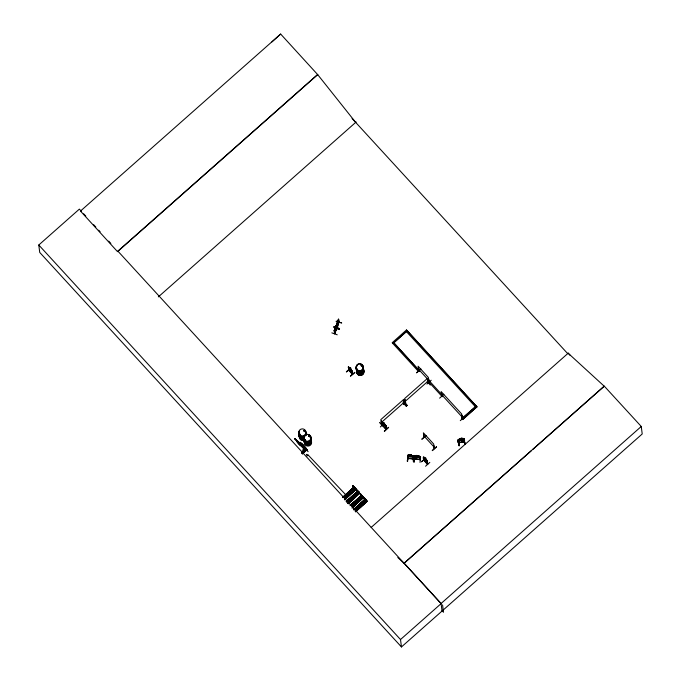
<?xml version="1.0" encoding="UTF-8"?>
<svg xmlns="http://www.w3.org/2000/svg" width="681" height="681" viewBox="0 0 681 681"><rect width="100%" height="100%" fill="white"/><g stroke="black" fill="none" stroke-linecap="round" stroke-linejoin="round"><path stroke-width="1.02" d="M303.7 451.597L303.471 449.579L304.143 451.895L303.854 449.196L303.385 449.656L303.811 450.124L304.288 449.698L303.769 449.315M304.203 449.775L304.441 451.631L304.007 451.162M419.036 370.873L418.772 369.025M354.903 489.537L354.988 488.388M355.073 488.311L354.988 489.452L353.601 488.149L353.022 486.055M366.02 500.424L366.455 500.484L365.935 501.565L364.633 500.177L363.85 497.709M366.106 500.339L366.02 501.48L364.718 500.092L354.622 509.201M407.638 456.202C408.821 456.849 414.082 458.347 413.12 455.657M407.885 455.657L407.323 461.309L408.098 455.674M408.183 455.691L407.604 455.453L408.123 455.495L407.647 461.335M409.383 455.257L408.166 455.095L413.18 455.657L413.656 459.113M413.665 458.807L407.919 458.645L408.566 458.475M409.451 455.214L408.523 455.257L408.609 455.938L411.358 456.466L412.26 456.253L412.175 455.572L411.213 455.368L413.112 455.717M411.222 455.061L409.341 454.831L409.553 456.015L411.315 456.168L411.171 455.002M412.712 455.895L413.231 455.947L412.712 455.895L413.529 459.164M414.269 456.781L414.15 455.742L414.652 459.258L415.121 458.934M414.806 456.202L414.278 461.914L414.516 456.236M414.738 456.27C411.579 456.568 414.303 469.422 414.235 456.032L414.755 456.074L414.252 461.854M414.21 455.81L416.014 455.776L415.155 455.827L415.24 456.517L416.227 456.891L418.892 456.832L417.862 455.572L415.972 455.41L416.185 456.593L417.947 456.747L417.793 455.58M419.164 456.057L419.939 457.215L419.343 457.572L414.967 457.138M417.896 455.998L419.19 456.049L414.789 455.734M419.343 456.474L419.862 456.517L419.343 456.474L419.76 459.701L420.271 459.718L414.678 458.943M419.802 456.296L420.288 459.692M420.024 462.416L420.594 456.713M382.271 421.786C380.432 423.88 388.536 434.487 385.982 425.931M386.076 428.749L386.51 429.217L386.025 425.889M386.467 429.175L382.662 425.08M442.25 396.555L441.892 396.206L442.752 395.533L441.926 396.368L441.509 393.235L442.139 396.759L441.135 391.566L461.692 413.988L462.305 418.764L462.186 418.253M461.727 415.282L462.493 418.534L461.948 418.466L461.727 415.282L462.493 418.67L461.973 418.449M348.646 370.123L349.055 370.634L348.817 369.919M348.655 370.234L352.477 374.371L351.856 370.847L352.06 371.358M349.157 370.455L348.434 367.11L348.612 370.192M352.435 374.269L352.077 373.835M349.166 370.43L348.408 366.795L348.817 370.072L352.554 374.022M424.093 460.458L423.871 457.462C421.982 456.185 424.757 462.254 423.905 459.905M334.694 333.63L336.388 328.497M334.873 333.332L334.294 330.225L334.473 333.733M336.269 328.923C337.129 321.143 333.452 329.17 334.72 333.596M336.644 328.489L334.686 333.75M337.231 327.118L336.797 324.156L336.431 324.573C336.584 335.852 341.172 311.166 337.035 327.45M359.534 505.702L358.717 506.443M338.568 321.134C339.291 317.686 336.84 328.14 336.686 324.352M300.176 434.682L300.023 434.308M303.811 430.639L304.543 430.145M304.015 430.809L304.713 430.452M303.905 430.886L304.484 431.201L304.875 430.545M304.875 440.054L305.394 439.705M304.458 440.624A3.601 3.533 -7.3 0 0 308.144 445.221A3.601 3.533 -7.3 0 0 311.081 440.096A3.652 3.584 -7.3 0 1 307.676 445.331A3.652 3.584 -7.3 0 1 304.816 439.807L305.437 439.764L304.901 440.028M305.173 442.292L305.411 442.029M309.727 436.325L309.046 436.317M309.659 435.934L309.685 436.342M357.15 369.306L357.619 369.332L357.167 369.23M357.338 369.247L357.542 369.434M361.16 365.688L361.739 365.025L362.266 365.603M361.194 365.535C362.513 364.352 361.671 366.982 361.381 365.331M362.232 365.586L361.424 365.986M336.056 326.923L334.788 330.302L335.009 328.625M304.169 449.264L304.782 449.562L304.654 448.464L298.082 441.79L304.475 448.736L304.084 448.209M338.763 322.93L338.397 319.355L336.601 324.386M459.249 442.931L458.619 442.922L464.212 441.518M331.834 332.864L337.248 334.805M334.065 326.94L339.487 328.88L334.175 326.659M334.15 326.718L339.478 328.897M339.581 328.625L334.167 326.591M385.914 428.919L386.348 429.243M442.284 396.487L441.841 396.053M352.026 373.826L351.856 370.847M427.404 463.684L427.719 464.212L427.259 460.875M334.882 328.285L335.605 326.557L335.12 329.425L334.941 328.302M337.904 320.76L338.287 320.096L337.104 324.156L337.853 320.393L337.81 320.955M334.49 330.294L334.116 330.711M335.026 328.744L335.639 327.11M336.797 324.156L336.431 324.573M337.342 322.607L337.955 320.972M336.269 327.246L334.72 331.349M339.283 329.417L333.877 327.374L339.291 329.323M336.176 321.27L341.709 322.981L336.21 321.245M304.373 449.188L304.356 448.319L304.603 449.715M404.531 404.301L403.978 401.152L403.927 404.505L404.471 404.327M405.459 403.45L405.263 400.011L405.459 403.365M335.631 326.991L335.971 326.242M304.177 449.69L303.539 449.341L303.99 449.928M348.859 494.61C349.012 492.133 346.416 495.393 348.749 494.704M351.345 498.058L352.528 497.947M355.141 502.203L355.788 501.761M359.781 506.766L359.534 505.668M418.9 370.728L418.883 371.085M304.032 430.426L304.109 430.894M309.072 436.053L309.702 435.695M309.889 436.3L309.225 436.683L308.876 436.121M338.389 319.653L338.636 319.159L338.738 320.198M336.073 325.79C337.589 325.782 335.665 332.115 334.473 333.545M464.17 441.646L458.653 442.693M336.516 329.025L336.082 325.492M343.752 497.317L354.75 487.502L355.303 488.583M362.13 496.032C363.518 497.181 361.373 495.181 362.386 496.347M362.232 496.032L362.811 496.432L362.343 497.649L361.041 496.262L360.3 493.751L360.879 494.168M365.68 499.624L366.378 500.169M365.927 499.931L366.25 500.067M306.586 454.602C305.701 455.257 307.778 453.818 306.518 454.491M338.712 322.258L337.01 327.655L336.61 324.088M352.792 485.902L352.928 486.132M356.495 489.605L357.38 490.32M360.181 493.878L361.185 494.466M364.267 498.381L363.884 497.658L364.769 498.381M381.42 424.323L381.981 424.169L381.581 424.552L381.42 421.096L381.939 424.203L381.505 424.595L380.807 419.632L403.748 399.347L404.403 404.08M403.969 404.437L404.395 403.969M405.757 403.186L405.255 403.322L405.808 402.973M427.804 383.19L428.247 382.994M354.324 488.294L354.58 488.592M361.798 496.44L362.011 496.406M428.315 383.156L427.906 383.565L427.821 380.066L428 383.403M352.494 498.552L351.328 498.347M359.883 506.604L358.717 506.409M361.483 365.322L361.296 365.944M300.185 436.964L300.661 436.896M379.453 422.458L383.318 426.655M404.395 402.948L407.221 405.527L403.322 401.296M406.991 405.731L404.412 402.931M407.187 405.535L403.305 401.313M407.91 458.304L413.546 458.773M414.584 459.088L420.22 459.36M356.963 491.759L346.212 501.539M303.428 451.06L302.398 449.962M463.335 440.275L463.906 439.781M458.304 440.633L463.855 439.398M353.15 486.43L353.694 488.064L343.599 497.173M343.215 496.764L354.094 486.949L356.103 489.256L344.569 499.684L356.044 489.026L345.046 498.696M342.569 497.573L354.094 486.949M342.611 497.615L354.146 487.187M343.462 497.028L353.516 488.047M343.718 497.283L353.737 488.243M343.845 497.436L353.89 488.447M355.176 487.8L354.69 487.919M355.346 488.132L354.648 487.596M344.79 498.432L355.831 488.992M344.833 498.475L355.72 488.847L344.952 498.586M345.173 498.832L356.044 489.026M344.654 499.794L356.24 489.418L355.899 488.864M356.521 489.792L356.793 490.397L356.461 489.648M346.859 500.739L357.891 491.29M346.246 501.582L357.891 491.078M347.106 501.003L357.15 492.014M347.233 501.139L357.329 492.04L358.632 493.427M346.586 501.948L357.372 492.218L346.629 501.991M358.827 492.508L358.989 492.108C357.27 490.235 359.5 493.589 358.853 491.963M347.489 501.412L357.534 492.423M358.972 492.508L358.393 491.469M358.776 492.133L358.861 491.835M358.725 491.886L358.657 492.099M348.434 502.399L358.427 493.35M347.787 503.208L359.364 492.823M347.829 503.25L359.5 492.984M347.957 503.404L359.534 492.84M348.204 503.651L359.747 493.223L348.297 503.77M360.589 494.542L360.326 493.938M350.655 504.885L361.688 495.223M350.008 505.685L361.568 495.257L363.543 497.368M350.911 505.149L360.904 496.117M350.945 505.191L360.956 496.16M351.038 505.285L361.134 496.185L360.683 494.466M351.158 505.396L361.177 496.364M351.285 505.557L361.288 496.517M351.328 505.591L361.33 496.568M362.088 495.64L362.641 496.143M352.239 506.545L363.271 497.104M352.358 506.655L362.999 496.807M352.4 506.698L363.492 497.147L352.137 507.958M352.486 506.817L363.339 496.985M352.613 506.953L363.492 497.147M352.741 507.064L363.526 497.351M352.094 507.915L363.671 497.53M354.248 508.792L365.297 499.292M353.601 509.601L365.127 498.977M353.635 509.643L365.28 499.139M354.495 509.065L364.539 500.075M354.878 509.465L364.922 500.475M363.799 497.743L366.199 499.828M355.822 510.461L365.816 501.412M355.865 510.503L365.859 501.463M355.176 511.269L366.846 500.995M356.069 510.724L367.076 501.063L355.686 511.831M356.206 510.869L367.076 501.063M355.473 511.601L367.136 501.284L355.593 511.712M298.057 442.284L296.558 440.462L297.776 442.046C292.898 437.687 303.249 446.855 298.21 442.778L304.603 449.732M304.262 447.528L308.152 451.699M304.228 449.315L304.799 449.537L298.372 442.744M303.735 450.03L304.288 449.698M302.219 452.346L305.795 449.162M301.692 453.137L305.956 449.29M301.726 453.223L305.982 449.315M302.866 453.044L306.424 449.792L302.917 453.095M302.355 453.887L306.62 450.047L302.373 453.912M404.114 401.296L404.063 404.65M428.034 383.531L427.957 380.211M382.475 425.25L382.288 422.109L382.765 425.48M382.909 425.634L382.637 422.484M381.845 424.025L381.564 424.45M405.544 402.871L405.212 403.365L404.642 398.555L427.591 378.261L427.813 383.377M404.48 404.242L403.927 404.505L404.344 404.012M384.493 422.969L380.356 426.953M403.169 402.692L406.412 406.242L403.399 402.556M430.281 385.114L427.234 381.471M385.591 425.957L386.084 426.204L385.591 425.957L385.965 429.013M388.57 427.31L384.501 431.422M388.621 427.413L384.288 431.133M439.637 398.147L443.859 394.248M462.076 415.657L461.573 415.419M460.279 420.654L464.587 416.84M418.474 367.885L419.036 371.017M416.61 372.805L420.892 368.923L416.593 372.737M428.987 382.109L428.579 378.908L428.962 381.76M426.944 384.058L431.226 380.245M423.752 434.478L423.965 437.636L423.378 432.801L433.661 444.012L434.308 448.447M531.171 450.865L404.071 563.255L604.234 386.093L641.264 426.476L642.217 433.976L401.458 646.95L39.728 252.43L38.783 245.007L79.371 209.118L81.516 211.459M280.657 34.05L80.477 211.067L117.532 251.664L317.712 74.646L280.657 34.05L271.923 41.907M117.507 251.451L317.678 74.433M158.358 296.882L356.146 121.976M348.842 367.153L352.154 370.975L352.63 374.235M348.783 367.485L348.28 367.238M348.485 367.817L352.281 371.954M349.608 367.68L350.877 369.059L349.608 367.68L349.804 368.906L350.987 370.192L350.834 369.025L351.617 370.881L349.081 367.536L349.659 368.046M346.348 371.775L350.655 367.97M352.29 373.724L352.341 374.209M354.912 372.618L350.4 376.201L354.699 372.337M476.206 406.08L461.854 418.67L462.612 419.581L476.938 406.812L406.489 329.97L392.162 342.747L418.611 371.596L419.445 370.856L393.737 342.73L419.445 370.856M296.244 440.088L294.882 438.692L299.07 443.467L296.661 440.547M294.933 439.058C306.603 451.214 295.222 442.122 296.618 440.181M296.55 440.198C297.818 440.156 302.117 447.494 301.223 445.314M419.436 370.762L418.611 371.596M381.181 422.603L404.131 402.309M405.025 401.518L427.974 381.232M382.271 421.88L382.705 422.143M382.347 422.807L382.858 423.667M429.907 381.522L429.081 382.356L429.907 381.522L441.339 394.069M383.429 422.714L384.739 424.05L383.522 423.037M382.833 423.65L386.195 426.91M385.599 425.404L382.654 422.186M475.406 406.787L461.854 418.67M476.938 406.812L462.612 419.581M423.931 457.13L426.876 460.347L423.505 456.772L423.761 460.186L427.54 464.357L426.953 460.824M423.582 457.802L427.081 461.829L424.11 458.594M424.144 460.611L423.871 457.462M424.655 457.7L425.965 459.037L426.076 460.177L424.706 457.658L424.178 457.513L424.263 458.202L426.706 460.867M421.428 461.744L425.906 458.092L421.445 461.761M427.03 461.871L427.293 460.918M371.171 527.417L568.167 353.209L604.251 386.238L532.755 449.46M442.046 611.061L441.084 603.494L641.264 426.476M401.458 646.95L400.513 639.527L441.101 603.638L118 251.255M568.167 353.209L567.69 353.626L352.086 118.477M458.636 443.033C454.797 437.977 466.808 435.925 464.229 441.79C463.259 442.837 463.48 439.432 463.301 438.802L463.812 438.692L465.166 444.446L463.991 438.904L463.301 438.802M459.522 440.505L463.344 439.943M307.897 454.993L307.003 455.912L308.067 454.951L347.668 496.815L345.718 494.738M405.561 402.973L405.263 400.011M304.594 430.886L304.526 430.971A3.601 3.533 -7.3 0 0 303.658 430.52M299.912 434.189L300.44 434.435M462.833 439.313L459.249 440.062M354.716 488.09L355.278 488.396M362.581 496.279L362.198 495.615M458.662 442.803L464.178 441.611M463.718 438.828L458.228 440.037L458.892 439.773M355.124 502.493L356.052 502.918M459.215 439.824L460.126 439.492L459.964 438.7L461.812 438.309L459.973 438.76L460.228 440.301L461.956 439.917L461.812 438.309M304.101 451.852L303.786 450.064M334.652 333.205L334.294 330.225M460.067 439.066L459.156 439.381L459.3 440.505L462.876 439.713L462.748 438.632L460.075 439.126L461.82 438.828M457.717 440.224L459.198 445.646M457.938 440.173L458.917 445.757M459.173 445.655L457.972 440.113L459.207 445.706M461.122 439.849L462.714 439.824L461.429 439.671M460.024 439.126L461.854 438.658M460.143 439.62L461.863 439.236M458.398 440.939L463.361 440.215M460.177 439.875L461.905 439.509M464.859 444.514L463.676 438.904L465.174 444.446M338.746 322.82L338.397 319.355M415.052 459.266L414.755 456.074M408.191 455.104L407.51 455.223L408.021 458.679M414.142 455.802L414.823 455.683M461.854 439.109L462.791 439.032M459.088 442.676L458.849 439.705M423.854 459.905L427.702 464.033M427.489 464.195L424.025 460.433M463.131 438.76L463.761 438.743M354.665 488.354L354.98 487.988M362.718 496.509L362.037 496.466M413.597 458.892L408.038 458.262M414.61 459.003L420.245 459.488M355.78 501.727L356.325 502.093M304.671 430.511L304.381 430.247A3.601 3.533 -7.3 0 1 305.131 430.835M385.769 426.842L386.204 426.893M458.356 440.556L459.02 440.777M352.767 485.715L355.031 487.8M362.837 496.619L362.198 496.245M434.189 448.702L433.857 445.502M303.854 449.281L304.135 451.214M304.526 430.171L304.926 430.698M414.278 456.721L415.001 457.189M407.706 456.151L408.379 456.551M352.886 485.757L353.652 486.43M356.529 489.733L357.721 490.669M358.913 492.423L358.546 493.504L357.244 492.116L356.878 490.32M359.874 493.385L357.661 491.044M361.568 495.257L361.969 495.708M365.646 499.735L365.007 499.054L367.11 501.242M348.366 366.838L348.859 367.187M382.228 421.828L382.722 422.177M366.455 500.484L366.063 500.143M397.798 557.509L404.071 563.255M383.565 423.097L382.943 422.526L385.48 425.88L384.748 424.382M299.087 443.646L300.074 444.574L299.002 442.939M357.738 490.916L358.163 491.563M346.51 371.954L350.817 368.106M362.522 496.279L361.092 494.551M300.074 444.974L301.377 446.217M418.883 371.171L418.091 366.216L428.375 377.427L429.004 382.22L441.926 396.368M362.096 495.708L362.692 496.347M361.134 496.185L362.437 497.573M349.881 494.823L347.931 492.738M351.575 496.713L353.516 498.756M360.913 506.851L358.964 504.774M348.706 495.879L346.757 493.802M350.4 497.768L352.349 499.811M359.738 507.907L357.789 505.83M351.311 500.79L349.362 498.705M358.7 508.843L356.75 506.766M344.543 495.794L346.493 497.879M350.136 501.846L348.187 499.769M355.576 507.822L357.525 509.907M343.76 496.5L345.71 498.543M351.209 504.621L353.158 506.698M354.792 508.528L356.742 510.571M304.628 448.609L298.235 441.654M303.539 449.341L303.973 449.809M403.237 402.692L406.472 406.182M442.207 610.848L443.51 612.27L442.565 604.907M568.116 353.158L570.32 355.567M476.955 406.897L406.489 329.97M418.474 369.179L428.749 380.39M441.509 394.529L462.076 416.959M423.761 435.772L434.035 446.983M382.313 422.135L386.127 426.263M404.054 563.11L441.084 603.494M83.661 213.8L85.806 216.141M93.68 224.721L95.825 227.062M98.685 230.187L100.116 231.744M108.696 241.108L110.85 243.449M38.783 245.007L400.513 639.527M357.627 490.746L358.632 491.81M354.529 487.587L353.975 487.017L354.282 487.349M425.548 466.238L429.822 462.39M298.338 442.65L299.631 444.31L298.074 442.429M358.674 492.074L358.283 491.495M425.974 459.369L427.183 464.008M317.712 74.646L355.678 122.393M426.859 460.339L427.251 460.96M338.951 322.283L338.559 319.202M459.02 441.177L458.356 441.016M475.355 406.727L406.412 331.621M463.676 438.436L463.838 439.798M461.454 438.462L460.339 438.7M461.505 438.879L460.39 439.126M417.487 455.615L416.355 455.512M411.23 454.993L411.273 455.427M410.864 455.036L409.732 454.942M408.123 455.495L408.523 458.696L408.106 455.691M385.735 425.829L386.178 428.817M384.697 424.016L384.85 425.191L383.471 422.671M381.42 421.096L381.666 423.003M351.711 370.975L352.086 374.031M365.774 502.11L364.131 500.356M362.19 498.194L360.538 496.44M337.912 320.41L337.427 323.288L337.282 322.113M358.521 494.057L356.742 492.295M354.741 490.082L353.099 488.32M294.933 438.649L294.975 439.092M363.424 368.183A3.601 3.533 -7.3 0 1 359.704 372.447A3.601 3.533 -7.3 0 1 356.486 367.842M362.581 366.557A3.601 3.533 -7.3 0 1 363.109 367.314M363.203 367.961A3.609 3.541 -7.3 0 1 360.258 373.111A3.609 3.541 -7.3 0 1 356.555 368.498M360.913 364.744A3.601 3.533 -7.3 0 1 363.211 369.187A3.601 3.533 -7.3 0 1 358.674 371.468A3.601 3.533 -7.3 0 1 356.376 367.025M356.784 366.191A3.601 3.533 -7.3 0 1 357.397 365.484M363.407 368.046A3.601 3.533 -7.3 0 1 359.687 372.311A3.601 3.533 -7.3 0 1 356.469 367.706M362.564 366.421A3.601 3.533 -7.3 0 1 363.092 367.178M360.896 364.607A3.601 3.533 -7.3 0 1 363.194 369.051A3.601 3.533 -7.3 0 1 358.657 371.324A3.601 3.533 -7.3 0 1 356.359 366.889M356.767 366.055A3.601 3.533 -7.3 0 1 357.38 365.348M363.407 369.647A3.601 3.533 -7.3 0 1 360.939 374.712A3.601 3.533 -7.3 0 1 356.614 371.085M363.39 369.511A3.601 3.533 -7.3 0 1 360.921 374.576A3.601 3.533 -7.3 0 1 356.589 370.949M363.211 368.029A3.609 3.541 -7.3 0 1 360.266 373.171A3.609 3.541 -7.3 0 1 356.563 368.557M363.305 368.83A3.601 3.533 -7.3 0 1 360.836 373.886A3.601 3.533 -7.3 0 1 356.503 370.26M363.288 368.693A3.601 3.533 -7.3 0 1 360.819 373.75A3.601 3.533 -7.3 0 1 356.486 370.123M304.398 430.094A3.601 3.533 -7.3 0 1 305.446 434.98A3.601 3.533 -7.3 0 1 300.466 436.027A3.601 3.533 -7.3 0 1 299.427 431.15M305.658 431.592A3.601 3.533 -7.3 0 1 302.253 436.725A3.601 3.533 -7.3 0 1 299.444 431.286M305.233 431.652A3.601 3.533 -7.3 0 1 305.973 435.099M304.186 437.159A3.601 3.533 -7.3 0 1 299.546 432.103M303.675 430.656A3.601 3.533 -7.3 0 1 304.526 431.056M305.216 431.516A3.601 3.533 -7.3 0 1 305.956 434.963M304.169 437.023A3.601 3.533 -7.3 0 1 299.121 432.801M306.178 433.959A3.609 3.541 -7.3 0 1 306.246 434.878A3.609 3.541 -7.3 0 0 306.186 433.993M304.39 438.632A3.652 3.584 -7.3 0 1 299.265 434.342A3.601 3.533 -7.3 0 0 304.356 438.538M305.463 433.039A3.652 3.584 -7.3 0 1 306.314 434.691M305.411 433.031A3.601 3.533 -7.3 0 1 305.939 433.788M299.376 435.168A3.652 3.584 -7.3 0 0 304.492 439.458A3.652 3.584 -7.3 0 1 299.376 435.21M304.577 440.19A3.609 3.541 -7.3 0 1 299.342 436.862M310.8 437.9A3.601 3.533 -7.3 0 1 308.331 442.956A3.601 3.533 -7.3 0 1 303.998 439.33M308.706 436.146A3.601 3.533 -7.3 0 1 310.272 437.142M310.783 437.764A3.601 3.533 -7.3 0 1 307.846 442.888A3.601 3.533 -7.3 0 1 304.152 438.292M308.689 436.01A3.601 3.533 -7.3 0 1 310.255 437.006M310.902 438.581A3.609 3.541 -7.3 0 1 308.416 443.654A3.609 3.541 -7.3 0 1 304.075 440.02A3.609 3.541 -7.3 0 0 308.416 443.629A3.609 3.541 -7.3 0 0 310.894 438.547M308.621 435.227A3.652 3.584 -7.3 0 1 310.953 439.739A3.652 3.584 -7.3 0 1 306.339 442.054A3.652 3.584 -7.3 0 1 304.007 437.542M304.424 436.691A3.652 3.584 -7.3 0 1 305.045 435.985M311.004 437.943A3.601 3.533 -7.3 0 1 307.293 442.216A3.601 3.533 -7.3 0 1 304.066 437.602M308.604 435.329A3.601 3.533 -7.3 0 1 310.698 437.083M310.664 440.156A3.609 3.541 -7.3 0 1 310.613 444.94A3.609 3.541 -7.3 0 1 305.752 445.323A3.609 3.541 -7.3 0 1 304.952 440.607M310.996 439.415A3.601 3.533 -7.3 0 1 308.059 444.54A3.601 3.533 -7.3 0 1 304.364 439.943M336.388 326.259L336.193 327.255L336.388 326.259M364.761 500.271L353.975 510.001L364.786 500.314M426.085 435.465L421.786 439.279L426.076 435.465M436.504 446.779L432.214 450.652L436.521 446.83M407.238 330.787L392.911 343.565L407.238 330.787M386.067 425.931L385.633 425.353L386.067 425.931M458.781 439.747L458.313 440.054L458.781 439.747M307.582 450.413L306.007 448.728L306.552 449.315A4.052 0.451 48 0 0 303.717 445.604A4.052 0.451 48 0 0 301.087 443.459L301.632 444.038L299.955 442.241L300.5 442.829A4.852 0.545 48 0 1 303.649 445.391A4.852 0.545 48 0 1 307.037 449.835L307.582 450.413M357.321 502.901L355.371 500.816L357.321 502.901M356.146 503.957L354.197 501.88L356.146 503.957M355.107 504.893L353.158 502.816L355.107 504.936M353.933 505.957L351.983 503.872L353.941 505.992M349.353 502.518L347.404 500.433L349.353 502.552M357.721 370.285A3.609 3.541 -7.3 0 0 363.296 367.485A3.609 3.541 -7.3 0 0 358.061 364.156A3.609 3.541 -7.3 0 0 357.721 370.285A3.601 3.533 -7.3 0 0 363.288 367.527A3.601 3.533 -7.3 0 0 358.078 364.207A3.601 3.533 -7.3 0 0 357.738 370.319M360.555 375.444A3.609 3.541 -7.3 0 0 363.509 370.302A3.601 3.533 -7.3 0 1 360.555 375.418A3.601 3.533 -7.3 0 1 356.87 370.813A3.609 3.541 -7.3 0 0 360.555 375.444M300.381 435.38A3.609 3.541 -7.3 0 0 305.956 432.58A3.609 3.541 -7.3 0 0 300.721 429.251A3.609 3.541 -7.3 0 0 300.381 435.38M299.214 433.618A3.609 3.541 -7.3 0 0 304.279 437.857A3.609 3.541 -7.3 0 1 299.223 433.652M305.863 433.09A3.609 3.541 -7.3 0 0 305.335 432.324A3.609 3.541 -7.3 0 1 305.871 433.125M305.411 440.871A3.609 3.541 -7.3 0 0 310.987 438.07A3.609 3.541 -7.3 0 0 305.752 434.742A3.609 3.541 -7.3 0 0 305.411 440.871M305.42 440.896A3.601 3.533 -7.3 0 0 310.979 438.113A3.601 3.533 -7.3 0 0 305.76 434.793A3.601 3.533 -7.3 0 0 305.42 440.896"/></g></svg>
